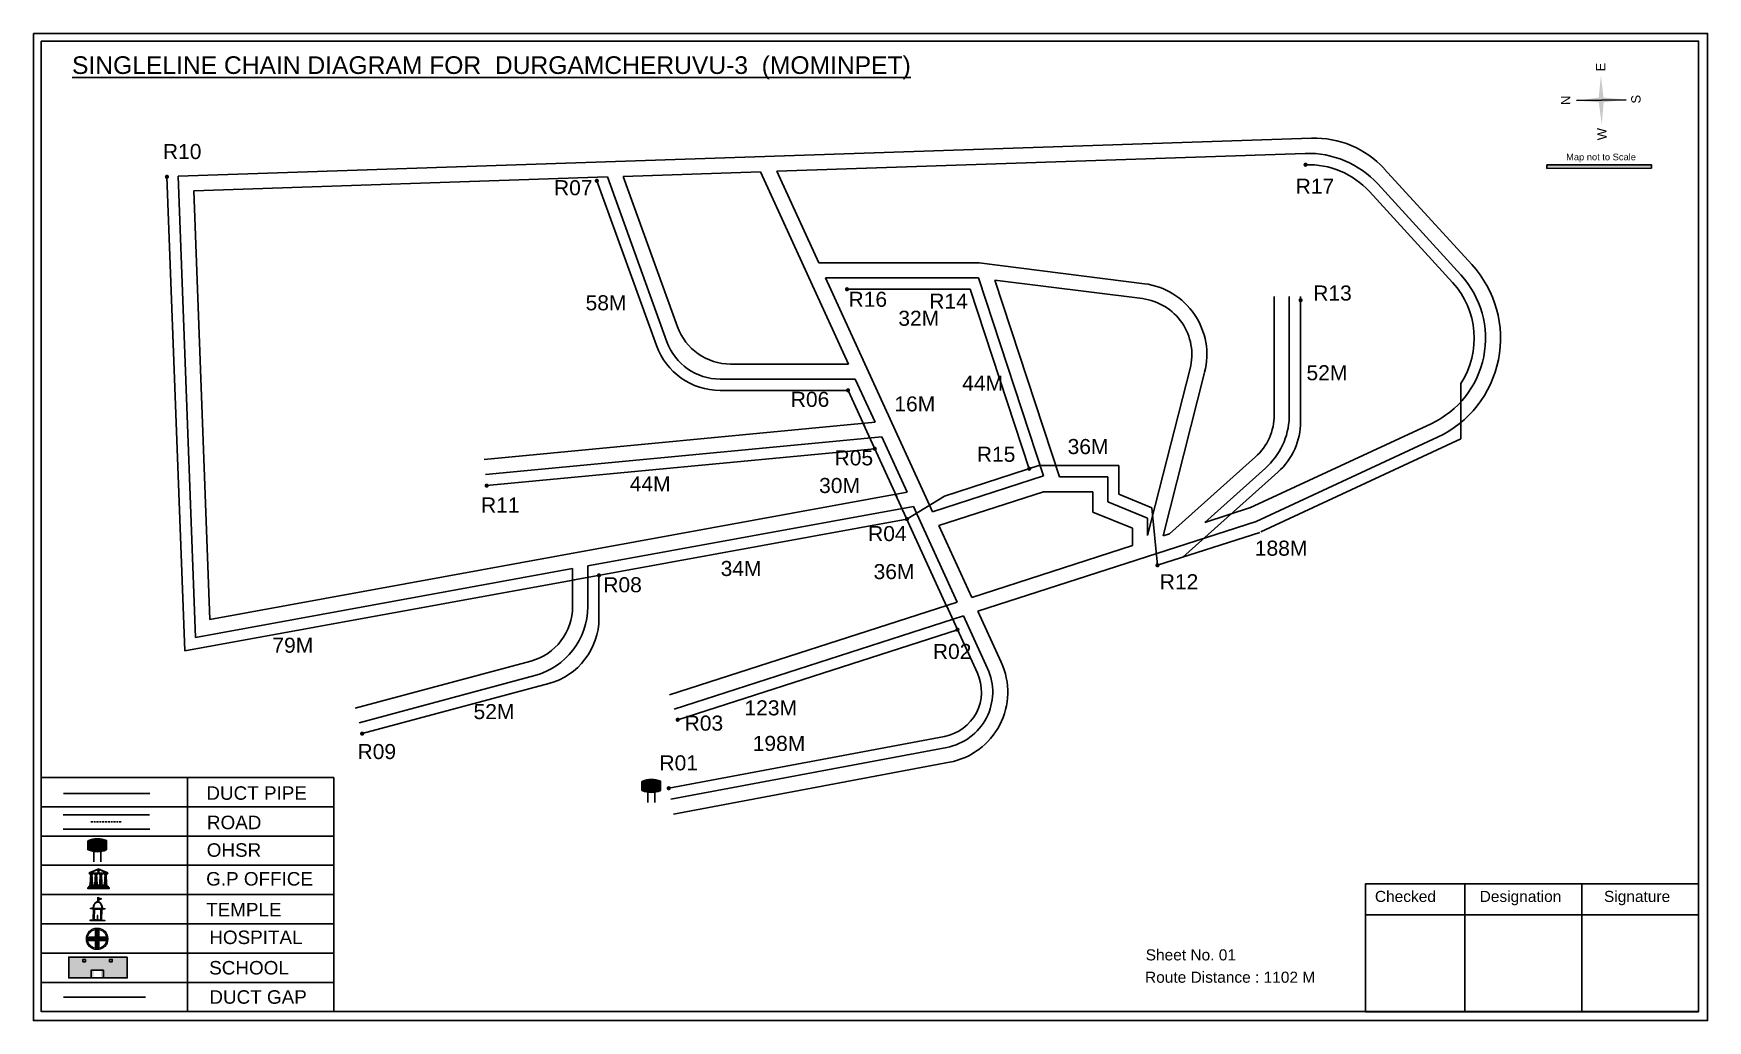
# Model space of a CAD drawing. Header units: inches. Extents: x 105 to 4124, y -559 to 3229.
# Drawn here: x 2628 to 3518, y 1861 to 2385 of the extents above; entities that cross this region are included whole.
import ezdxf

# ---------------------------------------------------------------- set-up
doc = ezdxf.new("R2010")
doc.units = ezdxf.units.IN
doc.header["$MEASUREMENT"] = 0
doc.linetypes.add('DASHEDX2', pattern=[1.5, 1, -0.5])
doc.layers.add('LANDMARK', color=7, linetype='Continuous')
doc.layers.add('OHT', color=7, linetype='Continuous')
doc.styles.get("Standard").update_dxf_attribs({"font": 'arial.ttf'})

# ---------------------------------------------------------------- blocks, each defined once
blk = doc.blocks.new('OHT')
at = {"linetype": 'Continuous', "lineweight": 0, "true_color": 0x0ffffc}
blk.add_hatch(color=4, dxfattribs=at).paths.add_polyline_path([(0.012, 1), (0, 1, 0.101323), (-0.4, 0.916), (-0.4, 0.525, 0.194075), (0.399, 0.521), (0.399, 0.921, 0.097877)])
at = {"color": 4, "linetype": 'Continuous', "lineweight": 0, "true_color": 0x0ffffc, "flags": 128}
for points in [[(-0.4, 0.525), (-0.4, 0.916)], [(0.399, 0.521), (0.399, 0.921)]]:
    blk.add_lwpolyline(points, dxfattribs=at)
at = {"color": 4, "linetype": 'Continuous', "lineweight": 0, "true_color": 0x0ffffc, "const_width": 0.075, "flags": 128}
for points in [[(-0.15, 0), (-0.15, 0.475)], [(0.15, 0), (0.15, 0.473)]]:
    blk.add_lwpolyline(points, dxfattribs=at)
at = {"color": 4, "linetype": 'Continuous', "lineweight": 0, "true_color": 0x0ffffc}
for centre, radius, start, end in [((0.006, -0.019), 1.019, 67.31091, 113.47108), ((0.004, 1.513), 1.068, 247.76824, 291.70073)]:
    blk.add_arc(centre, radius, start, end, dxfattribs=at)
blk = doc.blocks.new('Government_Office')
at = {"linetype": 'Continuous', "lineweight": 0, "true_color": 0xff0000}
h = blk.add_hatch(color=1, dxfattribs=at)
h.paths.add_polyline_path([(0.44, 0.72), (0.45, 0.75), (0, 0.93), (-0.45, 0.75), (-0.44, 0.72)])
h.paths.add_polyline_path([(0.355, 0.75), (-0.355, 0.75), (0, 0.9)], flags=16)
h.paths.add_polyline_path([(0, 0.778, -1), (0, 0.872, -1)], flags=0)
h = blk.add_hatch(color=1, dxfattribs=at)
edge = h.paths.add_edge_path()
edge.add_arc((0, 0.825), 0.0467, 90, 270)
edge.add_arc((0, 0.825), 0.0467, 270, 450)
for points in [[(-0.5, 0.05), (0.5, 0.05), (0.5, 0), (-0.5, 0)], [(-0.45, 0.075), (-0.45, 0.12), (0.45, 0.12), (0.45, 0.075)], [(-0.4, 0.14), (-0.4, 0.18), (0.4, 0.18), (0.4, 0.14)]]:
    blk.add_hatch(color=1, dxfattribs=at).paths.add_polyline_path(points)
h = blk.add_hatch(color=1, dxfattribs=at)
edge = h.paths.add_edge_path()
edge.add_line((-0.27, 0.195), (-0.295, 0.675))
edge.add_line((-0.295, 0.675), (-0.29, 0.675))
edge.add_arc((-0.278, 0.688), 0.0176, 225.30401, 441.56588)
edge.add_line((-0.275, 0.705), (-0.395, 0.705))
edge.add_arc((-0.392, 0.688), 0.0176, 98.43412, 314.69599)
edge.add_line((-0.38, 0.675), (-0.375, 0.675))
edge.add_line((-0.375, 0.675), (-0.4, 0.195))
edge.add_line((-0.4, 0.195), (-0.27, 0.195))
h = blk.add_hatch(color=1, dxfattribs=at)
edge = h.paths.add_edge_path()
edge.add_line((-0.047, 0.195), (-0.072, 0.675))
edge.add_line((-0.072, 0.675), (-0.067, 0.675))
edge.add_arc((-0.054, 0.688), 0.0176, 225.30401, 441.56588)
edge.add_line((-0.052, 0.705), (-0.172, 0.705))
edge.add_arc((-0.169, 0.688), 0.0176, 98.43412, 314.69599)
edge.add_line((-0.157, 0.675), (-0.152, 0.675))
edge.add_line((-0.152, 0.675), (-0.177, 0.195))
edge.add_line((-0.177, 0.195), (-0.047, 0.195))
h = blk.add_hatch(color=1, dxfattribs=at)
edge = h.paths.add_edge_path()
edge.add_line((0.177, 0.195), (0.152, 0.675))
edge.add_line((0.152, 0.675), (0.157, 0.675))
edge.add_arc((0.169, 0.688), 0.0176, 225.30401, 441.56588)
edge.add_line((0.172, 0.705), (0.052, 0.705))
edge.add_arc((0.054, 0.688), 0.0176, 98.43412, 314.69599)
edge.add_line((0.067, 0.675), (0.072, 0.675))
edge.add_line((0.072, 0.675), (0.047, 0.195))
edge.add_line((0.047, 0.195), (0.177, 0.195))
h = blk.add_hatch(color=1, dxfattribs=at)
edge = h.paths.add_edge_path()
edge.add_line((0.4, 0.195), (0.375, 0.675))
edge.add_line((0.375, 0.675), (0.38, 0.675))
edge.add_arc((0.392, 0.688), 0.0176, 225.30401, 441.56588)
edge.add_line((0.395, 0.705), (0.275, 0.705))
edge.add_arc((0.278, 0.688), 0.0176, 98.43412, 314.69599)
edge.add_line((0.29, 0.675), (0.295, 0.675))
edge.add_line((0.295, 0.675), (0.27, 0.195))
edge.add_line((0.27, 0.195), (0.4, 0.195))
at = {"color": 1, "linetype": 'Continuous', "lineweight": 0, "true_color": 0xff0000, "flags": 128}
for points in [[(-0.45, 0.75), (-0.44, 0.72), (0.44, 0.72), (0.45, 0.75), (0, 0.93)], [(-0.355, 0.75), (0.355, 0.75), (0, 0.9)], [(-0.5, 0.05), (0.5, 0.05), (0.5, 0), (-0.5, 0)], [(-0.45, 0.075), (-0.45, 0.12), (0.45, 0.12), (0.45, 0.075)], [(-0.4, 0.14), (-0.4, 0.18), (0.4, 0.18), (0.4, 0.14)]]:
    blk.add_lwpolyline(points, close=True, dxfattribs=at)
for points in [[(0, 0.872, 1), (0, 0.778, 1)], [(-0.27, 0.195), (-0.295, 0.675), (-0.29, 0.675, 1.379694), (-0.275, 0.705), (-0.395, 0.705, 1.379694), (-0.38, 0.675), (-0.375, 0.675), (-0.4, 0.195)], [(-0.047, 0.195), (-0.072, 0.675), (-0.067, 0.675, 1.379694), (-0.052, 0.705), (-0.172, 0.705, 1.379694), (-0.157, 0.675), (-0.152, 0.675), (-0.177, 0.195)], [(0.177, 0.195), (0.152, 0.675), (0.157, 0.675, 1.379694), (0.172, 0.705), (0.052, 0.705, 1.379694), (0.067, 0.675), (0.072, 0.675), (0.047, 0.195)], [(0.4, 0.195), (0.375, 0.675), (0.38, 0.675, 1.379694), (0.395, 0.705), (0.275, 0.705, 1.379694), (0.29, 0.675), (0.295, 0.675), (0.27, 0.195)]]:
    blk.add_lwpolyline(points, format="xyb", close=True, dxfattribs=at)
blk = doc.blocks.new('Temple')
at = {"linetype": 'Continuous', "lineweight": 0, "true_color": 0xff0000}
h = blk.add_hatch(color=1, dxfattribs=at)
edge = h.paths.add_edge_path()
edge.add_line((0.175, 0.49), (0.225, 0.49))
edge.add_line((0.225, 0.49), (0.225, 0.497))
edge.add_line((0.225, 0.497), (0.307, 0.497))
edge.add_line((0.307, 0.497), (0.307, 0.533))
edge.add_line((0.307, 0.533), (0.257, 0.533))
edge.add_line((0.257, 0.533), (0.257, 0.54))
edge.add_line((0.257, 0.54), (0.2, 0.54))
edge.add_spline(control_points=[(0.2, 0.54), (0.2, 0.589), (0.19, 0.638), (0.142, 0.743), (0.092, 0.79), (0.027, 0.805), (0.02, 0.806), (0.012, 0.806)], knot_values=[4.712389, 4.712389, 4.712389, 4.712389, 5.278166, 5.278166, 6.117402, 6.117402, 6.223801, 6.223801, 6.223801, 6.223801], degree=3, periodic=0)
edge.add_line((0.012, 0.806), (0.012, 0.79))
edge.add_line((0.012, 0.79), (-0.012, 0.79))
edge.add_line((-0.012, 0.79), (-0.012, 0.806))
edge.add_spline(control_points=[(-0.012, 0.806), (-0.055, 0.802), (-0.096, 0.781), (-0.171, 0.699), (-0.197, 0.628), (-0.2, 0.55), (-0.2, 0.545), (-0.2, 0.54)], knot_values=[6.343965, 6.343965, 6.343965, 6.343965, 6.956638, 6.956638, 7.795874, 7.795874, 7.853982, 7.853982, 7.853982, 7.853982], degree=3, periodic=0)
edge.add_line((-0.2, 0.54), (-0.257, 0.54))
edge.add_line((-0.257, 0.54), (-0.257, 0.533))
edge.add_line((-0.257, 0.533), (-0.307, 0.533))
edge.add_line((-0.307, 0.533), (-0.307, 0.497))
edge.add_line((-0.307, 0.497), (-0.225, 0.497))
edge.add_line((-0.225, 0.497), (-0.225, 0.49))
edge.add_line((-0.225, 0.49), (-0.175, 0.49))
edge.add_line((-0.175, 0.49), (-0.175, 0.07))
edge.add_arc((-0.205, 0.07), 0.03, -90, 0, ccw=False)
edge.add_line((-0.205, 0.04), (-0.257, 0.04))
edge.add_line((-0.257, 0.04), (-0.257, 0.033))
edge.add_line((-0.257, 0.033), (-0.307, 0.033))
edge.add_line((-0.307, 0.033), (-0.307, 0))
edge.add_line((-0.307, 0), (0.307, 0))
edge.add_line((0.307, 0), (0.307, 0.033))
edge.add_line((0.307, 0.033), (0.257, 0.033))
edge.add_line((0.257, 0.033), (0.257, 0.04))
edge.add_line((0.257, 0.04), (0.205, 0.04))
edge.add_arc((0.205, 0.07), 0.03, 180, 270, ccw=False)
edge.add_line((0.175, 0.07), (0.175, 0.49))
h.paths.add_polyline_path([(0.125, 0.07, -0.414214), (0.095, 0.04), (0.05, 0.04), (0.05, 0.033), (-0.05, 0.033), (-0.05, 0.04), (-0.095, 0.04, -0.414214), (-0.125, 0.07), (-0.125, 0.497), (0.125, 0.497)], flags=16)
edge = h.paths.add_edge_path(flags=16)
edge.add_ellipse((0, 0.54), major_axis=(0, 0.242), ratio=0.722808, start_angle=270, end_angle=450, ccw=False)
edge.add_line((0.175, 0.54), (-0.175, 0.54))
h.paths.add_polyline_path([(0.012, 0.23), (0.012, 0.07), (-0.012, 0.07), (-0.012, 0.23)], flags=0)
h = blk.add_hatch(color=1, dxfattribs=at)
edge = h.paths.add_edge_path()
edge.add_line((0.012, 0.857), (0, 0.85))
edge.add_line((0, 0.85), (-0.003, 0.925))
edge.add_line((-0.003, 0.925), (-0.012, 0.925))
edge.add_line((-0.012, 0.925), (-0.012, 0.806))
edge.add_spline(control_points=[(-0.012, 0.806), (-0.004, 0.807), (0.004, 0.807), (0.012, 0.806)], knot_values=[6.223801, 6.223801, 6.223801, 6.223801, 6.343965, 6.343965, 6.343965, 6.343965], degree=3, periodic=0)
edge.add_line((0.012, 0.806), (0.012, 0.857))
h = blk.add_hatch(color=1, dxfattribs=at)
edge = h.paths.add_edge_path()
edge.add_line((0.012, 0.79), (0.012, 0.806))
edge.add_spline(control_points=[(0.012, 0.806), (0.004, 0.807), (-0.004, 0.807), (-0.012, 0.806)], knot_values=[6.223801, 6.223801, 6.223801, 6.223801, 6.343965, 6.343965, 6.343965, 6.343965], degree=3, periodic=0)
edge.add_line((-0.012, 0.806), (-0.012, 0.79))
edge.add_line((-0.012, 0.79), (0.012, 0.79))
at = {"linetype": 'Continuous', "lineweight": 0, "true_color": 0xe66000}
blk.add_hatch(color=32, dxfattribs=at).paths.add_polyline_path([(-0.006, 1), (0.147, 0.931), (0, 0.85)])
at = {"color": 1, "linetype": 'Continuous', "lineweight": 0, "true_color": 0xff0000, "flags": 128}
for points in [[(0.012, 0.925), (-0.012, 0.925), (-0.012, 0.79), (0.012, 0.79)], [(0.012, 0.23), (-0.012, 0.23), (-0.012, 0.07), (0.012, 0.07)]]:
    blk.add_lwpolyline(points, close=True, dxfattribs=at)
at = {"color": 32, "linetype": 'Continuous', "lineweight": 0, "true_color": 0xe66000, "flags": 128}
blk.add_lwpolyline([(-0.006, 1), (0.147, 0.931), (0, 0.85), (-0.006, 1)], dxfattribs=at)
at = {"color": 1, "linetype": 'Continuous', "lineweight": 0, "true_color": 0xff0000, "flags": 128}
blk.add_lwpolyline([(0.2, 0.54), (0.257, 0.54), (0.257, 0.533), (0.307, 0.533), (0.307, 0.497), (0.225, 0.497), (0.225, 0.49), (0.175, 0.49), (0.175, 0.07, 0.414214), (0.205, 0.04), (0.257, 0.04), (0.257, 0.033), (0.307, 0.033), (0.307, 0), (-0.307, 0), (-0.307, 0.033), (-0.257, 0.033), (-0.257, 0.04), (-0.205, 0.04, 0.414214), (-0.175, 0.07), (-0.175, 0.49), (-0.225, 0.49), (-0.225, 0.497), (-0.307, 0.497), (-0.307, 0.533), (-0.257, 0.533), (-0.257, 0.54), (-0.2, 0.54)], format="xyb", dxfattribs=at)
blk.add_lwpolyline([(-0.175, 0.54), (0.175, 0.54)], dxfattribs=at)
blk.add_lwpolyline([(0.125, 0.497), (0.125, 0.07, -0.414214), (0.095, 0.04), (0.05, 0.04), (0.05, 0.033), (-0.05, 0.033), (-0.05, 0.04), (-0.095, 0.04, -0.414214), (-0.125, 0.07), (-0.125, 0.497)], format="xyb", close=True, dxfattribs=at)
at = {"color": 1, "linetype": 'Continuous', "lineweight": 0, "true_color": 0xff0000}
blk.add_ellipse((0, 0.54), major_axis=(0, 0.242), ratio=0.722808, start_param=4.712389, end_param=7.853982, dxfattribs=at)
blk.add_open_spline([(0.2, 0.54), (0.2, 0.589), (0.19, 0.638), (0.142, 0.743), (0.092, 0.79), (-0.023, 0.816), (-0.085, 0.794), (-0.171, 0.699), (-0.197, 0.628), (-0.2, 0.55), (-0.2, 0.545), (-0.2, 0.54)], degree=3, knots=[4.712389, 4.712389, 4.712389, 4.712389, 5.278166, 5.278166, 6.117402, 6.117402, 6.956638, 6.956638, 7.795874, 7.795874, 7.853982, 7.853982, 7.853982, 7.853982], dxfattribs=at)
blk = doc.blocks.new('*U16')
at = {"color": 0, "linetype": 'DASHEDX2', "transparency": 16777216}
blk.add_line((-8.22, 0), (8.01, 0), dxfattribs=at)
blk = doc.blocks.new('Hospital')
at = {"linetype": 'Continuous', "lineweight": 0, "true_color": 0x000000}
h = blk.add_hatch(color=18, dxfattribs=at)
h.paths.add_polyline_path([(-0.5, 0, 1), (0.5, 0, 1)])
h.paths.add_polyline_path([(0.446, 0, -1), (-0.446, 0, -1)], flags=16)
at = {"linetype": 'Continuous', "true_color": 0xff0000}
blk.add_hatch(color=1, dxfattribs=at).paths.add_polyline_path([(-0.394, 0.08), (-0.08, 0.08), (-0.08, 0.394), (0.08, 0.394), (0.08, 0.08), (0.394, 0.08), (0.394, -0.08), (0.08, -0.08), (0.08, -0.394), (-0.08, -0.394), (-0.08, -0.08), (-0.394, -0.08)])
at = {"color": 1, "linetype": 'Continuous', "true_color": 0xff0000, "flags": 128}
blk.add_lwpolyline([(-0.394, 0.08), (-0.08, 0.08), (-0.08, 0.394), (0.08, 0.394), (0.08, 0.08), (0.394, 0.08), (0.394, -0.08), (0.08, -0.08), (0.08, -0.394), (-0.08, -0.394), (-0.08, -0.08), (-0.394, -0.08)], close=True, dxfattribs=at)
at = {"color": 18, "linetype": 'Continuous', "lineweight": 0, "true_color": 0x000000}
for radius in [0.5, 0.446]:
    blk.add_circle((0, 0), radius, dxfattribs=at)

msp = doc.modelspace()

# ---------------------------------------------------------------- hatches: boundary and pattern name
at = {"ltscale": 0.5}
h = msp.add_hatch(color=5, dxfattribs=at)
h.dxf.hatch_style = 1
h.paths.add_polyline_path([(3305.35, 2315.31, 1), (3303.11, 2315.31, 1)])
at = {"true_color": 0x0093dd}
h = msp.add_hatch(color=142, dxfattribs=at)
h.dxf.hatch_style = 1
h.paths.add_polyline_path([(3432.6, 2315.17), (3432.61, 2313.32), (3488.11, 2313.45), (3488.11, 2315.29)])
at = {"ltscale": 0.5}
h = msp.add_hatch(color=5, dxfattribs=at)
h.dxf.hatch_style = 1
h.paths.add_polyline_path([(2699.9, 2308.92, 1), (2697.66, 2308.92, 1)])
h = msp.add_hatch(color=5, dxfattribs=at)
h.dxf.hatch_style = 1
h.paths.add_polyline_path([(2928.5, 2306.78, 1), (2926.25, 2306.78, 1)])
h = msp.add_hatch(color=5, dxfattribs=at)
h.dxf.hatch_style = 1
h.paths.add_polyline_path([(3061.52, 2249.15, 1), (3059.28, 2249.15, 1)])
h = msp.add_hatch(color=5, dxfattribs=at)
h.dxf.hatch_style = 1
h.paths.add_polyline_path([(3302.73, 2243.33, 1), (3300.49, 2243.33, 1)])
h = msp.add_hatch(color=5, dxfattribs=at)
h.dxf.hatch_style = 1
h.paths.add_polyline_path([(3062.1, 2195.41, 1), (3059.86, 2195.41, 1)])
h = msp.add_hatch(color=5, dxfattribs=at)
h.dxf.hatch_style = 1
h.paths.add_polyline_path([(3076.29, 2164.38, 1), (3074.05, 2164.38, 1)])
h = msp.add_hatch(color=5, dxfattribs=at)
h.dxf.hatch_style = 1
h.paths.add_polyline_path([(3158.39, 2153.76, 1), (3156.15, 2153.76, 1)])
h = msp.add_hatch(color=5, dxfattribs=at)
h.dxf.hatch_style = 1
h.paths.add_polyline_path([(2869.93, 2144.78, 1), (2867.68, 2144.78, 1)])
h = msp.add_hatch(color=5, dxfattribs=at)
h.dxf.hatch_style = 1
h.paths.add_polyline_path([(3093.39, 2127, 1), (3091.15, 2127, 1)])
h = msp.add_hatch(color=5, dxfattribs=at)
h.dxf.hatch_style = 1
h.paths.add_polyline_path([(3226.61, 2102.46, 1), (3224.37, 2102.46, 1)])
h = msp.add_hatch(color=5, dxfattribs=at)
h.dxf.hatch_style = 1
h.paths.add_polyline_path([(2929.65, 2097.12, 1), (2927.4, 2097.12, 1)])
h = msp.add_hatch(color=5, dxfattribs=at)
h.dxf.hatch_style = 1
h.paths.add_polyline_path([(3120.27, 2068.24, 1), (3118.02, 2068.24, 1)])
h = msp.add_hatch(color=5, dxfattribs=at)
h.dxf.hatch_style = 1
h.paths.add_polyline_path([(2971.5, 2020.36, 1), (2969.25, 2020.36, 1)])
h = msp.add_hatch(color=5, dxfattribs=at)
h.dxf.hatch_style = 1
h.paths.add_polyline_path([(2803.72, 2013, 1), (2801.47, 2013, 1)])
h = msp.add_hatch(color=5, dxfattribs=at)
h.dxf.hatch_style = 1
h.paths.add_polyline_path([(2966.75, 1984, 1), (2964.51, 1984, 1)])
at = {"true_color": 0xc8c92d}
h = msp.add_hatch(color=52, dxfattribs=at)
h.dxf.hatch_style = 1
h.paths.add_polyline_path([(2652.8, 1894.24), (2646.63, 1894.24), (2646.63, 1883.15), (2652.8, 1883.15)])
h.paths.add_polyline_path([(2677.64, 1894.24), (2671.48, 1894.24), (2671.48, 1883.15), (2677.64, 1883.15)])
at = {"true_color": 0x293189}
h = msp.add_hatch(color=177, dxfattribs=at)
h.dxf.hatch_style = 1
h.paths.add_polyline_path([(2671.48, 1894.24), (2652.8, 1894.24), (2652.8, 1883.15), (2659.81, 1883.15), (2659.81, 1886.78), (2663.66, 1886.78), (2663.66, 1883.15), (2671.48, 1883.15)])
h.paths.add_polyline_path([(2655.46, 1891.76), (2654.09, 1891.76), (2654.09, 1893.03), (2655.46, 1893.03)], flags=16)
h.paths.add_polyline_path([(2668.34, 1891.76), (2668.34, 1893.03), (2669.71, 1893.03), (2669.71, 1891.76)], flags=16)

# ---------------------------------------------------------------- linework, layer by layer
for p, q in [((3474.67, 2349.87), (3448.38, 2349.41)), ((3448.38, 2349.41), (3474.67, 2349.87)), ((3474.67, 2349.87), (3448.38, 2349.41)), ((3461.55, 2349.64), (3474.67, 2349.87)), ((2704.78, 2309.15), (3307.44, 2329.43)), ((3023.11, 2311.86), (3304.03, 2321.31)), ((2704.78, 2309.15), (2713.98, 2064.07)), ((2713.04, 2301.42), (2933.02, 2308.82)), ((2933.02, 2308.82), (2964.68, 2221.21)), ((2941.42, 2309.11), (3014.45, 2311.56)), ((2941.42, 2309.11), (2970.3, 2229.21)), ((3061.17, 2209.41), (3014.45, 2311.56)), ((3045.39, 2263.15), (3023.11, 2311.86)), ((3346, 2313.22), (3392.7, 2262.22)), ((2713.07, 2301.42), (2721.63, 2073.6)), ((3342.59, 2305.1), (3386.8, 2256.81)), ((3130.76, 2263.15), (3045.39, 2263.15)), ((3218.53, 2252.08), (3130.76, 2263.15)), ((3103.37, 2136.39), (3049.05, 2255.15)), ((3130.25, 2255.15), (3049.05, 2255.15)), ((3164.85, 2149.91), (3130.25, 2255.15)), ((3173.41, 2149.49), (3139.04, 2254.04)), ((3217.53, 2244.14), (3139.04, 2254.04)), ((3287.61, 2182.43), (3287.61, 2245.21)), ((3295.59, 2181.11), (3295.61, 2245.21)), ((2998.51, 2209.41), (3061.17, 2209.41)), ((2992.9, 2201.41), (3064.83, 2201.41)), ((3075.33, 2178.46), (3064.83, 2201.41)), ((3220.22, 2118.22), (3242.84, 2206.97)), ((3228.45, 2118.12), (3250.59, 2204.99)), ((2867.48, 2158.72), (3075.33, 2178.46)), ((3370.99, 2177.71), (3274.63, 2132.92)), ((2868.24, 2150.76), (3078.85, 2170.75)), ((3092.35, 2141.25), (3078.85, 2170.75)), ((3374.37, 2170.45), (3278.01, 2125.67)), ((3231.85, 2119.21), (3277.59, 2160.05)), ((3105.88, 2130.9), (3164.85, 2149.91)), ((3159.15, 2148.03), (3159.14, 2148.06)), ((3173.41, 2149.49), (3199.04, 2149.49)), ((3199.04, 2149.49), (3199.04, 2136.14)), ((3250.63, 2125.26), (3282.92, 2154.08)), ((2721.63, 2073.6), (3092.35, 2141.25)), ((3105.88, 2130.9), (3103.37, 2136.39)), ((3109.23, 2123.57), (3164.84, 2141.49)), ((3164.84, 2141.49), (3191.04, 2141.49)), ((3191.04, 2141.49), (3191.04, 2130.77)), ((2922.52, 2102.12), (3095.78, 2133.74)), ((3119.03, 2082.91), (3095.78, 2133.74)), ((3191.04, 2130.77), (3212.22, 2122.11)), ((3199.04, 2136.14), (3220.22, 2127.48)), ((3220.22, 2127.48), (3220.22, 2118.22)), ((3275.56, 2133.28), (3250.63, 2125.26)), ((3126.7, 2085.38), (3109.23, 2123.57)), ((3278.01, 2125.67), (3130.05, 2078.05)), ((3212.22, 2122.11), (3212.22, 2112.9)), ((3231.85, 2119.21), (3228.45, 2118.12)), ((3212.22, 2112.9), (3126.7, 2085.38)), ((2922.52, 2080.53), (2922.52, 2102.12)), ((2713.98, 2064.07), (2914.52, 2100.66)), ((2914.52, 2080.53), (2914.52, 2100.66)), ((3119.03, 2082.91), (2966.08, 2033.69)), ((3122.38, 2075.58), (2968.54, 2026.07)), ((3135.18, 2047.62), (3122.38, 2075.58)), ((3142.45, 2050.95), (3130.05, 2078.05)), ((2798.97, 2026.52), (2892.3, 2051.55)), ((2801.04, 2018.79), (2894.37, 2043.82)), ((2966.74, 1978.1), (3113.43, 2005.66)), ((2968.22, 1970.24), (3114.91, 1997.8)), ((2631.95, 1989.67), (2631.95, 1866.46)), ((2709.72, 1989.67), (2709.72, 1865.25)), ((2787.48, 1974.12), (2631.95, 1974.12)), ((2643.6, 1969.82), (2689.49, 1969.82)), ((2787.48, 1958.56), (2631.95, 1958.56)), ((2643.6, 1962.3), (2689.73, 1962.3)), ((2787.48, 1943.01), (2631.95, 1943.01)), ((2787.48, 1927.46), (2631.95, 1927.46)), ((2787.48, 1911.91), (2631.95, 1911.91)), ((2631.95, 1896.35), (2787.48, 1896.35)), ((2631.95, 1880.8), (2787.48, 1880.8)), ((2631.95, 1866.46), (2631.95, 1865.25)), ((2631.95, 1866.22), (2631.95, 1865.26)), ((2787.48, 1865.25), (2631.95, 1865.25))]:
    msp.add_line(p, q)
at = {"color": 1}
msp.add_line((3448.38, 2349.41), (3461.54, 2349.64), dxfattribs=at)
at = {"color": 5}
for p, q in [((2698.78, 2308.92), (2708.25, 2056.92)), ((2927.38, 2306.78), (2959.04, 2219.17)), ((3338.16, 2301.05), (3382.37, 2252.76)), ((3125.91, 2249.15), (3060.4, 2249.15)), ((3157.27, 2153.76), (3125.91, 2249.15)), ((3301.61, 2178.84), (3301.61, 2245.21)), ((3386.8, 2169.61), (3386.8, 2199.05)), ((2992.9, 2195.41), (3060.98, 2195.41)), ((3069.87, 2175.96), (3060.98, 2195.41)), ((3086.89, 2138.75), (3069.01, 2177.85)), ((2868.8, 2144.78), (3075.17, 2164.38)), ((3386.8, 2169.61), (3280.53, 2120.22)), ((3112.3, 2139.27), (3162.98, 2155.61)), ((3163.02, 2155.49), (3205.04, 2155.49)), ((3205.04, 2155.49), (3205.04, 2140.17)), ((3238.96, 2106.8), (3289.58, 2151.99)), ((3113.58, 2080.41), (3086.26, 2140.14)), ((3092.27, 2127), (3112.3, 2139.27)), ((3205.04, 2140.17), (3222.49, 2133.03)), ((3222.49, 2133.03), (3225.49, 2102.46)), ((2914.52, 2094.57), (3092.27, 2127)), ((3279.84, 2119.95), (3225.49, 2102.46)), ((2708.25, 2056.92), (2915.6, 2094.76)), ((2928.52, 2074.39), (2928.52, 2097.12)), ((3129.72, 2045.13), (3113.28, 2081.06)), ((3119.15, 2068.24), (2970.37, 2020.36)), ((2802.59, 2013), (2901.85, 2039.62)), ((2965.63, 1984), (3112.32, 2011.55))]:
    msp.add_line(p, q, dxfattribs=at)
at = {"color": 242, "true_color": 0xcd2027}
for p, q in [((3389.01, 1933.1), (3389.01, 1865.2)), ((3451.21, 1933.1), (3451.21, 1865.2)), ((3336.05, 1916.65), (3513.27, 1916.65))]:
    msp.add_line(p, q, dxfattribs=at)
for points in [[(2627.83, 2385.05), (2627.83, 1860.55), (3517.98, 1860.55), (3517.98, 2385.05)], [(2631.95, 2381.03), (2631.95, 1865.26), (3513.27, 1865.26), (3513.27, 2381.03)], [(2677.71, 1894.24), (2677.71, 1883.15), (2646.63, 1883.15), (2646.63, 1894.24)], [(2655.46, 1893.03), (2655.46, 1891.76), (2654.09, 1891.76), (2654.09, 1893.03)], [(2668.34, 1891.76), (2668.34, 1893.03), (2669.71, 1893.03), (2669.71, 1891.76)]]:
    msp.add_lwpolyline(points, close=True)
at = {"color": 142, "true_color": 0x0093dd}
msp.add_lwpolyline([(3488.12, 2313.45), (3432.61, 2313.32), (3432.6, 2315.17), (3488.11, 2315.29), (3488.11, 2313.45)], dxfattribs=at)
for points in [[(2787.48, 1865.25), (2787.48, 1989.67), (2631.95, 1989.67)], [(2658.48, 1883.15), (2658.48, 1887.25), (2665, 1887.25), (2665, 1883.15)]]:
    msp.add_lwpolyline(points)
at = {"color": 242, "true_color": 0xcd2027}
msp.add_lwpolyline([(3513.27, 1865.2), (3336.05, 1865.2), (3336.05, 1933.1), (3513.27, 1933.1)], close=True, dxfattribs=at)
for centre, radius, start, end in [((3309.12, 2279.46), 50, 42.47637, 91.92741), ((3305.71, 2271.34), 50, 42.47637, 91.92741), ((3349.92, 2223.05), 58, 294.92844, 42.47637), ((3213.77, 2214.38), 38, 345.69988, 82.8107), ((3349.92, 2223.05), 50, 294.92844, 42.47637), ((3213.77, 2214.38), 30, 345.69988, 82.8107), ((2998.51, 2239.41), 30, 199.87035, 270), ((2992.9, 2231.41), 30, 199.87035, 270), ((3257.61, 2182.43), 30, 311.75297, 0), ((3257.61, 2182.43), 38, 311.75297, 358.01746), ((2884.52, 2080.53), 30, 285.0132, 0), ((2884.52, 2080.53), 38, 285.0132, 0), ((3107.89, 2035.14), 30, 280.6389, 24.57974), ((3107.89, 2035.14), 38, 280.6389, 24.57974)]:
    msp.add_arc(centre, radius, start, end)
at = {"color": 5}
for centre, radius, start, end in [((3305.71, 2271.34), 44, 42.47637, 91.92741), ((3349.92, 2223.05), 44, 326.94365, 42.47637), ((2992.9, 2231.41), 36, 199.87035, 270), ((3265.61, 2178.84), 36, 311.75297, 0), ((2892.52, 2074.39), 36, 285.0132, 0), ((3107.89, 2035.14), 24, 280.6389, 24.57974)]:
    msp.add_arc(centre, radius, start, end, dxfattribs=at)
for points in [[(3462.82, 2349.68), (3460, 2349.63), (3461.29, 2362.79)], [(3462.82, 2349.68), (3460, 2349.63), (3461.29, 2362.79)], [(3461.56, 2348.35), (3461.51, 2351.16), (3474.67, 2349.87)], [(3461.56, 2348.35), (3461.51, 2351.16), (3474.67, 2349.87)], [(3462.82, 2349.68), (3460, 2349.63), (3461.76, 2336.49)], [(3462.82, 2349.68), (3460, 2349.63), (3461.76, 2336.49)]]:
    msp.add_solid(points)
at = {"color": 1}
msp.add_solid([(3461.56, 2348.34), (3461.51, 2351.16), (3448.38, 2349.41)], dxfattribs=at)
msp.add_solid([(3461.56, 2348.34), (3461.51, 2351.16), (3448.38, 2349.41)], dxfattribs=at)
at = {"layer": 'OHT', "color": 5}
msp.add_line((2643.77, 1981.21), (2689.66, 1981.21), dxfattribs=at)
at = {"layer": 'OHT', "color": 1}
msp.add_line((2643.77, 1873.02), (2687.37, 1873.02), dxfattribs=at)

# ---------------------------------------------------------------- block references
at = {"linetype": 'DASHEDX2'}
msp.add_blockref('*U16', (2666.61, 1966.06), dxfattribs=at)
at = {"layer": 'LANDMARK'}
for name, p, xscale, yscale, zscale in [('Government_Office', (2662.37, 1930.6), 11.32114773247135, 11.32114773247135, 11.32114773247135), ('Hospital', (2661.68, 1903.94), 11.41772014427468, 11.41772014427468, 11.41772014427468)]:
    msp.add_blockref(name, p, dxfattribs=dict(at, xscale=xscale, yscale=yscale, zscale=zscale))
at = {"layer": 'LANDMARK', "xscale": 12.62452535729322, "yscale": 12.62452535729322, "zscale": 12.62452535729322, "rotation": 358.3713438591284}
msp.add_blockref('Temple', (2661.8, 1913.48), dxfattribs=at)
at = {"layer": 'OHT', "xscale": 12.45189723782068, "yscale": 12.45189723782068, "zscale": 12.45189723782068}
for p in [(2956.37, 1976.23), (2661.78, 1944.7)]:
    msp.add_blockref('OHT', p, dxfattribs=at)

# ---------------------------------------------------------------- texts
at = {"color": 242, "true_color": 0xcd2027}
msp.add_text('%%USINGLELINE CHAIN DIAGRAM FOR  DURGAMCHERUVU-3  (MOMINPET)', height=9.375, dxfattribs=at).set_placement((2648.33, 2363.56))
for s, p in [('E', (3463.7, 2364.96)), ('N', (3445.11, 2347.11)), ('S', (3482.4, 2347.86)), ('W', (3464.34, 2328.36))]:
    msp.add_text(s, height=4.95, rotation=91.00631).set_placement(p)
for s, height, p in [('R10', 8, (2696.65, 2318.34)), ('Map not to Scale', 3.5424, (3442.78, 2317.67)), ('R07', 8, (2904.6, 2299.11)), ('R17', 8, (3298.98, 2299.88)), ('58M', 8, (2921.4, 2237.95)), ('R16', 8, (3061.22, 2239.8)), ('R14', 8, (3104.14, 2238.83)), ('R13', 8, (3308.32, 2243.14)), ('32M', 8, (3087.7, 2229.73)), ('52M', 8, (3304.73, 2200.77)), ('44M', 8, (3121.66, 2195.26)), ('R06', 8, (3030.51, 2186.64)), ('16M', 8, (3085.59, 2184.21)), ('R05', 8, (3053.79, 2155.54)), ('R15', 8, (3129.45, 2157.45)), ('36M', 8, (3177.72, 2161.56)), ('44M', 8, (2944.88, 2141.72)), ('30M', 8, (3045.58, 2140.86)), ('R11', 8, (2865.79, 2130.5)), ('R04', 8, (3071.61, 2115.31)), ('188M', 8, (3277.26, 2107.54)), ('34M', 8, (2993.22, 2096.76)), ('36M', 8, (3074.54, 2095.11)), ('R08', 8, (2930.81, 2088.12)), ('R12', 8, (3226.7, 2089.73)), ('79M', 8, (2754.87, 2055.97)), ('R02', 8, (3106.06, 2052.67)), ('123M', 8, (3005.89, 2022.7)), ('52M', 8, (2861.83, 2020.69)), ('R03', 8, (2974.06, 2014.58)), ('198M', 8, (3010.28, 2003.81)), ('R09', 8, (2800.14, 1999.47)), ('R01', 8, (2960.67, 1993.48)), ('DUCT PIPE', 7.178, (2719.76, 1977.83)), ('ROAD ', 7.178, (2720.06, 1962.22)), ('OHSR', 7.178, (2719.97, 1947.55)), ('G.P OFFICE', 7.178, (2719.65, 1932.26)), ('TEMPLE', 7.178, (2719.64, 1915.85)), ('Checked', 5.886, (3341.12, 1923.55)), ('Designation', 5.886, (3396.82, 1923.55)), ('Signature', 5.886, (3462.92, 1923.55)), ('HOSPITAL', 7.178, (2721.32, 1901.16)), ('Sheet No. 01', 5.886, (3219.25, 1892.49)), ('SCHOOL', 7.178, (2721.26, 1885)), ('Route Distance : 1102 M', 5.886, (3218.88, 1880.62)), ('DUCT GAP', 7.178, (2721.36, 1869.45))]:
    msp.add_text(s, height=height).set_placement(p)

doc.saveas('drawing.dxf')
